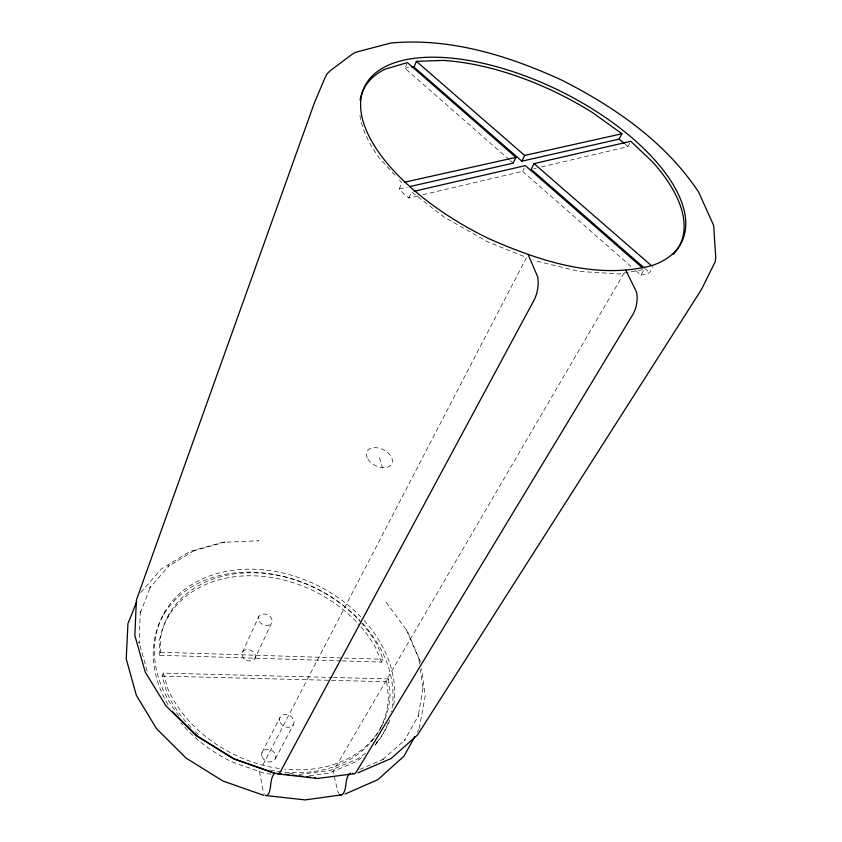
<?xml version="1.0" encoding="UTF-8"?>
<svg xmlns="http://www.w3.org/2000/svg" width="842" height="842" viewBox="0 0 842 842"><rect width="100%" height="100%" fill="white"/><g stroke="black" fill="none" stroke-linecap="round" stroke-linejoin="round"><path stroke-width="0.63" stroke-dasharray="4.21 3.16" d="M340.957 660.844L159.222 655.244L160.412 652.224L160.738 636.868A120.164 92.588 26.1 0 1 241.991 573.128A120.164 92.588 26.1 0 1 360.881 622.164M159.222 655.244L159.559 639.899A119.89 92.578 26.1 0 1 240.717 576.107A119.89 92.578 26.1 0 1 359.345 625.017M163.59 614.892L164.758 611.86M419.221 728.583L425.199 695.829L421.579 668.537M168.042 617.028L169.221 613.997M509.221 159.696L405.034 68.391L406.897 63.75M191.029 727.372A119.89 92.578 26.1 0 1 166.779 692.24L162.074 676.094L163.274 673.095L332.022 677.452M417.832 195.912L408.896 198.007L404.223 194.355L399.308 188.955L401.929 182.798L399.34 179.956M408.896 198.007L411.559 191.86L443.85 216.92L487.465 241.749L526.545 257.484L260.957 768.714M242.443 652.276L258.768 616.554M255.063 658.339A6.999 5.389 24.3 0 0 247.653 649.635A6.999 5.389 24.3 0 0 243.517 658.012A6.999 5.389 24.3 0 0 255.063 658.339L271.745 622.785A7.199 5.389 24.4 0 0 264.072 613.955A7.199 5.389 24.4 0 0 259.936 622.322A7.199 5.389 24.4 0 0 271.745 622.785M422.947 194.713L522.535 171.358L524.229 167.916M262.062 752.401L279.933 717.573M275.397 758.8L293.669 724.162M541.374 166.948L627.848 146.666L630.774 141.298M417.327 732.024L418.59 729.73M342.262 660.886L381.479 662.096L383.089 659.286L377.1 644.667A120.164 92.588 26.1 0 0 361.723 623.122M624.09 273.04L333.095 771.419L337.663 791.196A13.419 4.905 90 0 0 338.695 793.269M270.219 770.062A119.89 92.578 26.1 0 0 388.404 696.776L386.636 681.715L388.278 678.905L333.337 677.484M635.963 270.777L640.888 275.092L644.267 269.429L618.954 273.955L578.991 271.398L533.881 260.431M640.888 275.092L647.382 273.913L649.55 272.598L652.929 266.967M371.49 741.57L373.164 738.781M375.49 744.623L377.174 741.844M140.73 592.558L161.211 569.055L190.092 551.415L222.256 542.364L258.757 540.785L258.22 540.764M359.797 769.472L383.31 759.368L381.426 760.642L405.086 739.844L404.339 740.813L418.895 714.721L418.042 716.974L423.094 687.567L423.031 688.693L420.368 669.516M405.034 68.391L408.507 67.339M224.393 542.206L225.151 541.995L192.85 551.089L194.649 550.342L168.263 566.34L169.116 565.592L149.592 588.105L150.855 586.032L139.898 613.913L140.256 611.513L139.151 643.256L138.951 642.151L147.771 673.147M533.744 168.737L536.28 168.137M399.308 188.955L406.991 187.208M309.467 775.714L328.843 773.219L355.335 761.978A124.858 96.43 26.1 0 0 362.807 756.811M299.405 774.398L330.474 770.43L356.997 759.189A125.142 96.441 26.1 0 0 365.491 753.243M162.074 676.094L330.169 680.304M331.474 680.336L386.636 681.715M160.412 652.224L383.089 659.286M289.174 773.209L293.005 773.651M271.029 774.124L264.651 773.388L231.95 761.873A124.858 96.43 26.1 0 1 180.935 722.931M644.625 268.303L649.55 272.598M510.199 160.559L513.157 163.148M522.535 171.358L632.016 267.314M625.206 144.161L627.848 146.666M395.024 175.22L379.479 158.18A176.262 82.137 26.1 0 1 359.608 112.333M386.152 602.262L407.465 631.374L420.695 662.201M406.307 629.627L419.284 659.865L418.769 658.023L419.653 664.412M381.479 662.096L375.511 647.498A119.89 92.578 26.1 0 0 361.029 626.932M379.447 457.606L382.426 467.636M163.274 673.095L168 689.251A120.164 92.588 26.1 0 0 279.439 768.514M259.483 771.567L263.325 791.785A13.714 4.368 -89.3 0 0 264.22 793.901M388.278 678.905L390.057 693.976A120.164 92.588 26.1 0 1 381.794 725.909M198.533 734.561A119.89 92.578 26.1 0 1 194.702 731.024M381.184 727.046A120.164 92.588 26.1 0 1 284.585 769.135M388.194 722.689A124.858 96.43 26.1 0 1 373.89 746.475M167.926 704.649A124.858 96.43 26.1 0 1 202.469 581.317A124.858 96.43 26.1 0 1 359.997 620.501M362.597 623.312A124.858 96.43 26.1 0 1 391.33 711.795M389.878 719.91A125.142 96.441 26.1 0 1 374.753 744.623M178.978 716.016A125.142 96.441 26.1 0 1 196.112 582.011A125.142 96.441 26.1 0 1 360.639 616.723M364.133 620.459A125.142 96.441 26.1 0 1 393.256 707.764M367.986 459.185A13.819 8.894 26.1 0 0 390.52 465.5A13.819 8.894 26.1 0 0 379.753 448.312A13.819 8.894 26.1 0 0 367.986 459.185M280.207 722.489A7.62 6.041 28.3 0 0 292.805 725.488A7.62 6.041 28.3 0 0 287.364 714.7A7.62 6.041 28.3 0 0 280.207 722.489M262.272 757.274A7.399 6.02 28.5 0 0 274.534 760.115A7.399 6.02 28.5 0 0 269.345 749.475A7.399 6.02 28.5 0 0 262.272 757.274"/><path stroke-width="1.26" d="M136.709 601.693L127.942 623.659L126.237 658.928L136.341 695.303L156.528 728.698L186.166 758.147L222.951 781.029L263.778 795.332M414.064 67.128L416.401 61.35L443.134 60.413A176.262 82.137 26.1 0 1 592.852 112.828L621.964 133.762L619.07 139.13L521.851 161.169L414.064 67.128L411.843 67.213M360.092 99.987A176.262 82.137 26.1 0 1 384.805 69.286L407.36 62.582L515.935 157.391L513.157 163.148L409.549 186.629M521.851 161.169L524.64 155.444L621.964 133.762M673.316 254.337A176.262 82.137 26.1 0 0 652.403 161.759L630.774 141.298L534.038 163.611L531.197 169.326L643.635 267.44M414.79 736.613L404.034 756.127L377.911 779.618L345.115 794.059M358.008 772.788L391.183 758.474L417.527 734.961L701.428 289.564L715.247 261.63L715.763 257.62L713.658 225.456L698.597 192.05C665.485 142.024 614.839 107.134 562.109 80.295C508.705 55.74 450.238 37.532 390.825 43.026L355.819 52.246L352.545 53.941L329.959 70.949L327.096 73.833L325.17 77.464L314.54 102.471L136.404 600.041L134.836 635.499L145.266 672.169L165.969 705.88L196.27 735.697L233.802 758.968L275.387 773.609M414.117 191.26L525.355 165.611L642.278 267.703M404.486 182.23L515.935 157.391M341.157 794.943L305.12 799.9L266.388 795.616M353.966 773.714L317.413 778.471L278.039 773.924M314.75 777.692L315.455 777.766M277.471 773.366L281.27 773.809M285.07 774.251L288.869 774.682M292.669 775.124L296.468 775.566M298.994 775.861L302.794 776.303M306.593 776.734L310.393 777.177M274.439 773.019L233.865 758.726L197.26 736.024L177.851 716.931M619.07 139.13L624.322 143.319M416.401 61.35L524.64 155.444M534.038 163.611L650.95 265.241M172.305 711.479L175.999 715.111M625.764 270.156L636.426 291.795A18.892 10.041 -79.5 0 1 632.742 314.697L356.513 771.661A13.63 5.105 -89.8 0 1 352.64 773.366M528.102 254.484L537.575 276.565A19.482 9.115 -80.4 0 1 533.986 300.247L280.333 771.819A13.935 4.557 -89.1 0 1 276.86 773.556A15.693 5.084 -89.5 0 0 276.208 773.219M274.881 773.356A15.693 5.084 -89.5 0 0 270.671 785.112A13.714 4.368 -89.3 0 1 265.262 795.216M348.998 774.314A15.345 5.705 89.8 0 0 345.841 784.66A13.419 4.905 90 0 1 339.884 794.553M349.693 773.609A15.345 5.705 89.8 0 1 350.419 773.156M652.455 265.43C596.936 280.091 539.669 261.052 488.949 238.707A176.546 81.969 26.1 0 1 370.933 77.338A176.546 81.969 26.1 0 1 601.883 115.08A176.546 81.969 26.1 0 1 652.455 265.43"/></g></svg>
